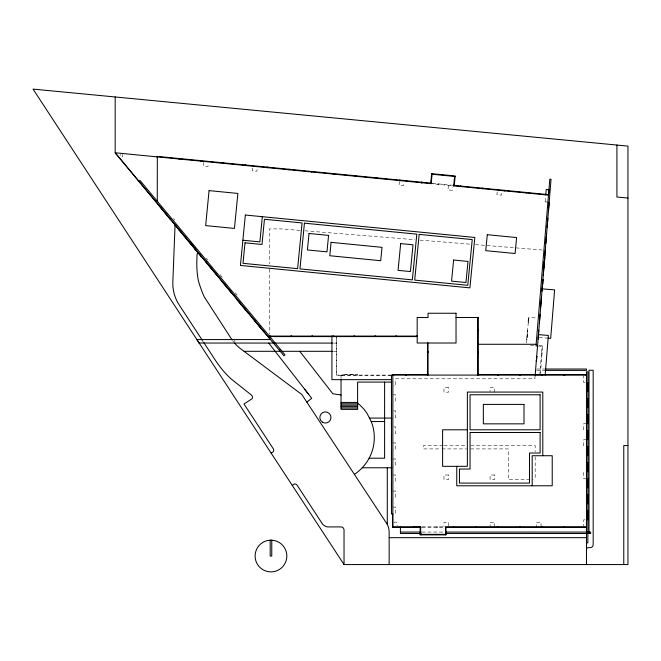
<?xml version="1.0" encoding="UTF-8"?>
<svg xmlns="http://www.w3.org/2000/svg" width="661" height="661" viewBox="0 0 661 661"><rect width="100%" height="100%" fill="white"/><g stroke="black" fill="none" stroke-linecap="round" stroke-linejoin="round"><path stroke-width="0.5" stroke-dasharray="3.31 2.48" d="M526.61 343.018L528.684 317.346L536.757 317.999M535.104 375.985L534.881 378.786L395.642 378.786L395.642 385.768L393.791 385.768M541.921 346.331L541.962 345.81M539.756 375.084L542.127 345.819L537.575 345.455M540.376 373.572L542.607 346.381L537.533 345.976M545.11 201.845L547.878 202.092L545.11 201.845L545.655 195.871M203.811 162.35L203.456 165.985L208 166.432L208.265 163.705M252.626 168.043L252.362 170.769L256.906 171.216L257.261 167.58M399.434 181.486L399.079 185.121L403.623 185.559L403.888 182.833M437.739 184.312L437.78 183.816M438.342 184.369L438.392 183.874M438.764 184.411L438.813 183.915M448.431 185.361L447.984 189.897L452.529 190.343L452.793 187.617M497.155 191.954L496.89 194.681L501.435 195.127L501.79 191.492M333.384 343.092L336.482 343.092M333.425 351.305L336.482 351.305M536.682 369.02L544.813 369.02M391.469 375.084L336.267 375.084L336.259 337.118M341.497 375.308L391.469 375.308M585.076 382.479L583.688 382.479L583.688 375.498M392.857 394.824L395.642 394.824L395.642 401.805L393.791 401.805M393.791 410.869L395.642 410.869L395.642 417.851L393.791 417.851M586.472 423.618L583.688 423.618L583.688 430.6M393.791 426.89L395.642 426.89L395.642 433.872L393.791 433.872M586.472 439.664L583.688 439.664L583.688 446.646M392.857 442.928L395.642 442.928L395.642 449.91L393.791 449.91M442.969 445.506L423.511 445.506L423.511 448.91L440.879 448.91M443.994 445.506L465.509 445.506M470.632 445.506L535.179 445.506L535.179 451.694M441.903 448.91L466.435 448.91M470.525 448.91L508.342 448.91L508.342 479.572L533.113 479.572M392.857 458.974L395.642 458.974L395.642 465.955L393.791 465.955M392.857 475.011L395.642 475.011L395.642 481.993L393.791 481.993M586.472 478.704L583.688 478.704L583.688 471.723M392.857 491.049L395.642 491.049L395.642 498.03L393.791 498.03M392.857 507.094L395.642 507.094L395.642 514.076L393.791 514.076M585.076 519.852L583.688 519.852L583.688 525.834M422.024 526.834L445.208 526.834M422.024 527.329L445.489 527.354M422.007 532.064L444.63 532.064M536.575 370.375L543.706 370.383M299.871 230.392L281.388 228.896L269.382 228.896L269.382 263.995M305.002 230.805L414.877 239.695M420.008 240.117L470.318 244.182M475.457 244.603L543.226 250.089M528.321 318.685L528.75 318.718M527.982 322.775L528.42 322.808M527.321 330.987L527.751 331.021M526.991 335.077L527.42 335.11M526.974 335.309L527.404 335.342M526.949 335.532L527.387 335.565M539.186 337.44L546.862 338.06M526.619 339.63L527.057 339.663M530.477 345.397L534.509 345.728M542.07 346.496L542.59 346.546M541.557 352.858L542.078 352.908M541.541 353.024L542.061 353.065M541.508 353.445L542.003 353.486M432.484 183.295L452.859 185.287M430.055 183.56L452.975 185.799M173.496 218.568L174.777 220.105M206.455 258.22L207.728 259.748M220.096 274.629L222.65 277.694M235.225 292.831L237.142 295.128M201.712 339.572L203.547 342.39M541.053 526.834L541.053 522.264L536.492 522.264L536.492 526.834M535.179 456.858L535.179 479.572M494.651 392.18L494.651 387.619L490.09 387.619L490.09 391.271M494.651 526.834L494.651 522.264L490.09 522.264L490.09 526.834M448.522 525.916L448.522 522.264L443.961 522.264L443.961 526.834M437.632 526.834L437.632 527.354M437.342 526.834L437.342 527.354M436.896 526.834L436.896 527.329M357.741 375.308L357.741 374.622L341.547 374.622L341.547 375.316L336.482 375.316L336.482 336.094M357.105 374.622L357.105 375.258M353.916 374.622L345.373 374.622M342.183 374.622L342.183 375.258M341.043 375.134L341.043 378.166M269.382 269.093L269.382 334.185M234.862 339.572L234.862 342.208M233.895 342.274A39.66 39.486 -2.3 0 1 232.647 340.663M393.956 522.669A2.09 2.09 0 0 1 396.906 522.669A2.09 2.09 0 0 1 396.906 525.619M122.103 154.517A1.388 1.388 0 0 1 122.475 156.616A1.388 1.388 0 0 1 120.343 156.616A1.388 1.388 0 0 1 120.715 154.517M527.338 330.756L526.602 339.853L527.04 339.886L527.775 330.789L527.338 330.756M528.337 318.453L527.965 323.006L528.403 323.039L528.767 318.486L528.337 318.453M448.522 387.619L443.961 387.619L443.961 392.18L448.522 392.18L448.522 387.619M448.522 475.011L443.961 475.011L443.961 479.572L448.522 479.572L448.522 475.011M494.651 475.011L490.09 475.011L490.09 479.572L494.651 479.572L494.651 475.011"/><path stroke-width="0.99" d="M175.066 224.856L172.851 281.619A39.577 39.404 -2.3 0 0 179.214 304.969L202.183 340.068M543.639 264.887L543.887 261.847M542.342 283.313L542.64 279.677L543.069 279.71L542.706 284.263L542.268 284.23M544.838 257.881L543.846 267.945M545.16 375.084L548.366 335.441L538.451 334.631M545.746 194.871L546.234 189.459L549.01 189.715M548.597 194.243L548.927 190.616M157.268 201.217L157.318 156.384L431.526 183.204M157.69 156.93L157.739 156.426M178.751 158.987L178.8 158.491M179.296 159.037L179.346 158.541M179.726 159.078L179.775 158.582M200.787 161.144L200.837 160.64M201.332 161.193L201.382 160.697M223.368 163.35L223.418 162.854M223.79 163.391L223.839 162.895M244.851 165.448L244.9 164.953M245.396 165.506L245.446 165.01M245.826 165.547L245.875 165.052M266.887 167.605L266.937 167.109M262.326 216.692L259.864 241.901L242.884 240.24M267.432 167.654L267.482 167.159M267.854 167.696L267.903 167.2M288.923 169.761L288.964 169.266M289.468 169.811L289.518 169.315M311.496 171.967L311.546 171.472M311.926 172.009L311.975 171.513M332.987 174.066L333.037 173.57M333.532 174.124L333.582 173.628M333.954 174.165L334.003 173.669M355.023 176.223L355.064 175.727M355.568 176.28L355.618 175.776M355.99 176.322L356.039 175.818M377.051 178.379L377.101 177.883M377.596 178.429L377.646 177.933M399.632 180.585L399.682 180.089M400.054 180.627L400.103 180.131M421.115 182.684L421.164 182.188M421.602 182.733L421.652 182.238L421.668 182.742M421.999 182.775L422.049 182.254M422.139 182.783L422.181 182.287M430.708 183.097L431.691 173.678L455.189 175.975L454.272 185.402M430.815 183.634L430.865 183.114M432.137 173.719L431.154 183.667L115.179 152.765L283.924 355.758L284.99 354.866L140.008 180.461L138.942 181.354M453.702 185.873L454.619 176.446M453.933 185.898L453.983 185.377M460.378 186.526L460.428 186.005M460.8 186.567L460.849 186.071M481.869 188.625L481.91 188.129M482.414 188.682L482.464 188.187M482.836 188.724L482.885 188.228M503.897 190.781L503.946 190.285M504.442 190.839L504.492 190.343M504.872 190.88L504.921 190.385M526.478 192.987L526.528 192.491M159.02 205.505L170.051 219.13M174.454 224.426L201.275 256.691M178.891 229.731L179.379 229.326M179.007 229.863L179.486 229.466M194.97 249.073L195.458 248.668M205.86 261.855L217.056 275.315M221.295 280.768L232.672 294.104M252.7 318.197L263.673 331.756M279.454 350.388L280.528 349.495M306.878 402.095L311.728 398.294L304.638 389.23M354.412 474.358C360.79 470.128 366.037 464.27 369.54 457.47A43.932 43.932 0 0 0 371.383 421.883L367.235 413.72A43.932 43.932 0 0 0 358.08 403.516L357.618 403.185M271.159 453.157L273.274 451.769A2.751 2.751 0 0 0 273.274 448.761L244.008 404.011L252.097 398.723A2.636 2.636 0 0 0 252.378 396.6A4.04 4.016 -2.3 0 0 251.081 394.774L230.904 378.753A98.91 98.472 -2.3 0 1 215.618 360.617L203.861 342.638M292.236 485.372L294.558 483.86A3.445 3.445 0 0 1 297.252 485.414L322.758 524.421A10.857 10.857 0 0 0 327.369 526.916L340.977 526.916A3.057 3.057 0 0 1 344.034 529.973L344.034 564.568L627.95 564.568L627.95 146.106L33.05 89.103L344.034 564.568M156.764 156.88L157.268 156.888M456.032 317.478L478.2 317.478M477.68 317.834L478.2 317.834M477.68 329.831L478.2 329.831M477.68 330.293L478.2 330.293M477.68 330.715L478.176 330.715M417.174 336.094L269.382 336.094L269.382 337.573M417.174 336.589L270.25 336.589L270.25 336.094M332.376 343.092L199.143 343.034M427.518 343.323L428.039 343.323M477.68 344.282L536.145 344.282M477.68 344.571L478.2 344.571M244.041 351.305L280.214 351.305M282.024 351.305L332.4 351.305M427.518 351.627L428.039 351.627M477.68 351.875L478.176 351.875M428.039 351.941L427.518 351.941L427.518 343.009M477.68 352.139L478.2 352.139M477.68 352.429L478.2 352.429M427.543 352.511L428.039 352.511M477.68 352.858L478.176 352.85M545.383 369.02L586.472 369.02L586.472 370.408L544.722 370.383M477.68 374.019L478.176 374.019M427.543 374.143L428.039 374.143M428.039 374.589L392.799 374.564L392.799 375.084M586.53 374.589L477.622 374.564L477.622 375.084M542.194 374.589L542.194 375.084L542.26 374.589L535.179 374.638L535.179 375.084L551.026 179.28L549.803 179.181L536.013 345.852L537.533 345.976M586.53 375.084L391.469 375.084L391.469 514.076L392.857 514.076M391.469 379.654L331.921 379.654L331.921 336.094M391.824 382.091L357.618 382.091L357.618 409.382L341.043 409.382L341.043 379.108M587.86 382.496L587.86 391.56M391.469 386.189L391.469 395.253M587.86 398.542L587.86 407.597M391.469 402.235L391.469 411.291M341.043 402.433L357.618 402.433M341.043 403.821L357.618 403.821M341.043 405.21L357.618 405.21M341.043 406.606L357.618 406.606M341.043 407.994L357.618 407.994M587.86 414.563L587.86 423.618M369.689 418.066L391.824 418.066M391.469 418.273L391.469 427.328M371.234 421.544L384.603 421.544M467.36 429.79L442.606 429.79L442.606 466.327L467.36 466.327L467.36 392.072L542.797 392.072L542.797 455.726M587.86 430.6L587.86 439.664M391.469 434.294L391.469 443.357M627.95 445.531L623.777 445.531L623.777 564.568M587.86 446.646L587.86 455.702M391.469 450.339L391.469 459.395M369.119 458.205L384.603 458.205L384.603 382.091M587.86 462.683L587.86 471.739M391.469 466.377L391.469 475.433M362.22 467.781L391.932 467.781M587.86 478.704L587.86 487.768M391.469 482.414L391.469 491.478M587.86 494.75L587.86 503.806M391.469 498.03L391.469 507.094M587.86 510.788L587.86 519.852M392.857 526.834L420.652 526.834L420.735 534.873M586.472 526.834L445.481 526.834L445.547 534.873M421.007 527.329L392.857 527.379M445.481 527.346L586.522 527.329M420.66 527.354L413.852 527.354L413.86 526.834M400.417 532.064L420.983 532.064M445.654 532.064L590.645 532.064L590.645 533.501L445.654 533.452M400.417 533.452L421.024 533.501M420.148 534.088L420.652 534.088M420.148 534.352L446.001 534.352M389.155 537.674L586.472 537.674M586.472 542.871L587.86 542.871L587.86 371.804L586.472 371.804L586.472 564.568M549.167 202.233L548.44 211.247M547.87 218.221L547.143 227.235M546.581 234.209L545.846 243.223M545.284 250.197L544.557 259.211M543.995 266.185L543.259 275.199M542.615 279.909L543.053 279.942M542.698 282.173L541.97 291.187M542.284 283.999L542.722 284.032M542.152 288.874L554.62 289.882L550.696 338.374L547.82 338.143M541.4 298.161L540.673 307.175M540.111 314.149L539.384 323.163M538.814 330.136L538.087 339.151M536.848 356.618L536.435 356.353L536.864 356.386L536.501 360.939L536.063 360.898L536.517 360.708M627.95 198.069L616.92 197.011L616.92 145.048M431.575 174.19L455.14 176.495M431.55 174.521L432.063 174.57M430.741 182.767L431.261 182.824M453.785 185.022L454.305 185.072M453.413 185.344L548.564 194.648L548.514 195.144L453.363 185.84M341.043 395.022L332.838 393.741L299.78 351.305M234.548 343.059L234.572 343.092A39.52 39.346 -2.3 0 0 239.654 348.025L301.548 394.295A2.917 2.9 -2.3 0 1 301.903 394.634L387.296 524.347A18.458 18.458 0 0 1 389.155 532.427L389.155 564.568M189.707 241.761L192.979 245.694M194.268 247.247L195.565 248.809M236.911 299.557L248.115 313.041M268.754 343.092L308.662 394.369M199.184 343.092L196.895 339.572L270.423 339.572L115.179 152.815L115.179 96.977M589.001 533.501L589.001 370.243L593.173 370.243L593.173 544.664A2.991 2.991 0 0 1 590.19 547.647L588.331 547.647A1.859 1.859 0 0 0 586.472 549.506M585.985 374.589L585.985 375.084M564.816 374.589L564.816 375.084M564.329 374.564L564.329 375.084M564.329 526.834L564.329 527.329M563.726 374.564L563.841 375.084M542.194 526.834L542.194 527.329M541.962 374.638L541.962 375.084M541.706 374.589L541.706 375.084M535.41 374.638L535.41 375.084M532.188 485.777L532.188 455.726L552.224 455.726L552.224 485.777L456.751 485.777L456.751 466.327M520.546 374.589L520.546 375.084M520.116 374.589L520.116 375.084M520.058 526.834L520.058 527.329M519.571 374.589L519.571 375.084M498.402 374.589L498.402 375.084M497.981 374.564L497.981 375.084M497.915 526.834L497.915 527.329M497.427 374.564L497.427 375.084M478.2 375.084L478.2 317.42L477.68 317.42L477.68 375.084M475.78 526.834L475.78 527.329M453.644 526.834L453.644 527.354M446.001 527.346L446.001 534.873L420.148 534.873L420.148 526.834M428.039 343.009L428.039 375.084M427.543 351.941L427.543 374.589M427.493 374.589L427.493 375.084M416.769 336.094L416.769 336.589M406.325 374.589L406.325 375.084M405.904 374.564L405.904 375.084M405.383 374.564L405.383 375.084M400.417 526.875L400.417 533.501M396.707 336.094L396.707 336.589M396.187 336.094L396.187 336.589M395.782 336.094L395.782 336.589M393.262 374.564L393.262 375.084M392.857 374.564L392.857 527.428M392.634 514.175L392.634 527.428M387.296 467.781L387.296 524.347M375.712 336.094L375.712 336.589M375.192 336.094L375.192 336.589M374.795 336.094L374.795 336.589M354.726 336.094L354.726 336.589M354.205 336.094L354.205 336.589M353.8 336.094L353.8 336.589M333.739 336.094L333.739 336.589M333.218 336.094L333.218 336.589M332.814 336.094L332.814 336.589M312.752 336.094L312.752 336.589M312.232 336.094L312.232 336.589M311.827 336.094L311.827 336.589M291.765 336.094L291.765 336.589M291.245 336.094L291.245 336.589M290.84 336.094L290.84 336.589M271.762 540.227L271.762 556.033L270.175 556.033L270.175 540.227M270.77 336.094L270.77 336.589M197.771 252.172A10.27 10.27 0 0 0 196.995 256.402L196.854 260.079A92.846 92.391 0 0 0 198.35 280.57A112.965 112.411 0 0 0 204.183 296.739L231.49 338.994A39.66 39.486 -2.3 0 0 232.052 339.837M209.074 190.616L205.654 225.608L234.465 228.417L237.886 193.433L209.074 190.616M245.347 215.032L240.422 265.449L469.897 287.882L474.821 237.456L245.347 215.032M245.008 242.818L243 263.326L297.615 268.663L302.085 222.947L264.45 219.27L261.987 244.479L245.008 242.818M304.432 223.178L299.97 268.895L412.348 279.884L416.818 234.159L304.432 223.178M309.018 233.482L307.415 249.949L326.964 251.858L328.575 235.39L309.018 233.482M331.078 242.356L329.773 255.733L380.711 260.715L382.017 247.338L331.078 242.356M400.682 243.595L398.071 270.357L410.415 271.564L413.026 244.81L400.682 243.595M419.173 234.391L414.703 280.107L467.773 285.296L472.243 239.579L419.173 234.391M453.62 260.021L451.554 281.115L465.964 282.52L468.021 261.425L453.62 260.021M487.289 234.696L485.728 250.643L515.059 253.51L516.613 237.555L487.289 234.696M270.969 540.177L268.903 540.31A15.856 15.856 0 0 0 257.592 564.552A15.856 15.856 0 0 0 284.346 564.552A15.856 15.856 0 0 0 273.043 540.31L270.969 540.177M456.032 313.248L428.039 313.248L428.039 317.536L417.174 317.536L417.174 343.009L456.032 343.009L456.032 313.248M540.103 394.766L470.054 394.766L470.054 429.79L540.103 429.79L540.103 394.766M523.999 404.4L483.34 404.4L483.34 423.841L523.999 423.841L523.999 404.4M540.103 432.484L470.054 432.484L470.054 469.029L459.445 469.029L459.445 483.084L529.494 483.084L529.494 453.025L540.103 453.025L540.103 432.484M542.681 375.084L542.681 374.589L542.623 375.084M322.361 422.131A5.561 5.561 0 0 0 330.963 417.777A5.561 5.561 0 0 0 322.899 412.505A5.561 5.561 0 0 0 322.361 422.131"/></g></svg>
